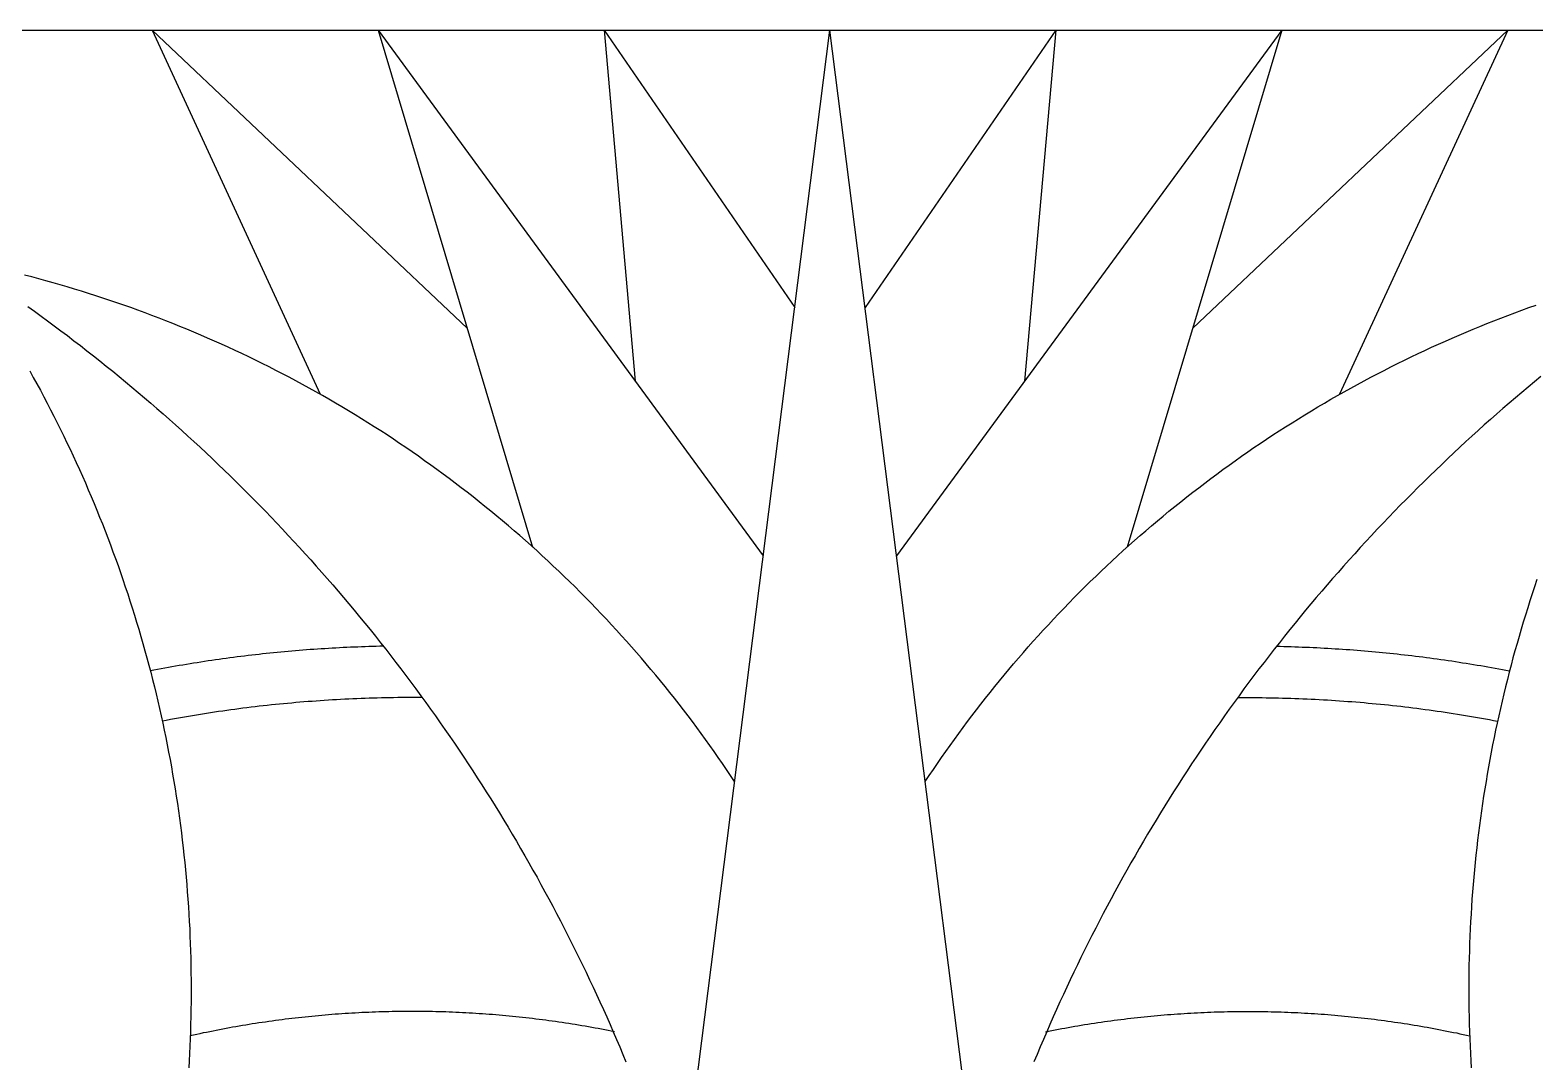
# Model space of a CAD drawing. Extents: x -111 to 2985, y -118 to 122.
# Drawn here: x -13.62 to 11.46, y -59.45 to -42.26 of the extents above; entities that cross this region are included whole.
import ezdxf

# ---------------------------------------------------------------- set-up
doc = ezdxf.new("R2010")
doc.units = 0
doc.layers.add('LAYER_03', color=5, linetype='CONTINUOUS')

msp = doc.modelspace()

# ---------------------------------------------------------------- linework, layer by layer
at = {"layer": 'LAYER_03'}
for points in [[(-29.274, -42.262), (28.693, -42.262)], [(-11.584, -42.262), (-8.783, -48.329)], [(-11.584, -42.262), (-6.334, -47.228)], [(-7.819, -42.262), (-5.244, -50.873)], [(-7.819, -42.262), (-1.401, -51.022)], [(-4.055, -42.262), (-3.533, -48.112)], [(-4.055, -42.262), (-0.876, -46.884)], [(-2.909, -62.914), (-0.29, -42.262)], [(2.329, -62.914), (-0.29, -42.262)], [(3.474, -42.262), (0.296, -46.884)], [(7.239, -42.262), (0.821, -51.022)], [(3.474, -42.262), (2.953, -48.112)], [(7.239, -42.262), (4.664, -50.873)], [(11.004, -42.262), (5.754, -47.228)], [(11.004, -42.262), (8.202, -48.329)], [(-1.878, -54.782), (-1.945, -54.68), (-2.013, -54.579), (-2.082, -54.479), (-2.151, -54.378), (-2.221, -54.278), (-2.292, -54.178), (-2.363, -54.079), (-2.435, -53.98), (-2.508, -53.881), (-2.581, -53.782), (-2.655, -53.684), (-2.73, -53.586), (-2.805, -53.489), (-2.881, -53.392), (-2.958, -53.295), (-3.035, -53.199), (-3.113, -53.103), (-3.192, -53.008), (-3.272, -52.912), (-3.352, -52.818), (-3.432, -52.723), (-3.514, -52.63), (-3.595, -52.536), (-3.678, -52.443), (-3.761, -52.351), (-3.845, -52.258), (-3.93, -52.167), (-4.015, -52.076), (-4.101, -51.985), (-4.187, -51.895), (-4.274, -51.805), (-4.361, -51.715), (-4.45, -51.627), (-4.538, -51.538), (-4.628, -51.45), (-4.718, -51.363), (-4.808, -51.276), (-4.9, -51.19), (-4.991, -51.104), (-5.084, -51.019), (-5.177, -50.934), (-5.27, -50.85), (-5.364, -50.767), (-5.459, -50.684), (-5.554, -50.601), (-5.649, -50.519), (-5.746, -50.438), (-5.842, -50.357), (-5.94, -50.277), (-6.038, -50.197), (-6.136, -50.118), (-6.235, -50.04), (-6.334, -49.962), (-6.434, -49.885), (-6.534, -49.808), (-6.635, -49.732), (-6.737, -49.657), (-6.839, -49.582), (-6.941, -49.508), (-7.044, -49.435), (-7.147, -49.362), (-7.251, -49.29), (-7.355, -49.218), (-7.46, -49.147), (-7.565, -49.077), (-7.67, -49.007), (-7.776, -48.939), (-7.883, -48.87), (-7.989, -48.803), (-8.097, -48.736), (-8.204, -48.67), (-8.312, -48.604), (-8.421, -48.539), (-8.529, -48.475), (-8.638, -48.412), (-8.748, -48.349), (-8.858, -48.287), (-8.968, -48.226), (-9.079, -48.165), (-9.19, -48.105), (-9.301, -48.046), (-9.413, -47.987), (-9.525, -47.93), (-9.637, -47.873), (-9.749, -47.816), (-9.862, -47.761), (-9.975, -47.706), (-10.089, -47.652), (-10.203, -47.598), (-10.317, -47.546), (-10.431, -47.494), (-10.545, -47.442), (-10.66, -47.392), (-10.775, -47.342), (-10.89, -47.293), (-11.006, -47.245), (-11.122, -47.198), (-11.238, -47.151), (-11.354, -47.105), (-11.47, -47.06), (-11.587, -47.015), (-11.703, -46.971), (-11.82, -46.928), (-11.938, -46.886), (-12.055, -46.845), (-12.172, -46.804), (-12.29, -46.764), (-12.408, -46.725), (-12.525, -46.687), (-12.643, -46.649), (-12.762, -46.612), (-12.88, -46.576), (-12.998, -46.54), (-13.117, -46.506), (-13.235, -46.472), (-13.354, -46.439), (-13.473, -46.406), (-13.591, -46.375), (-13.71, -46.344)], [(-13.657, -46.866), (-13.546, -46.945), (-13.436, -47.026), (-13.326, -47.107), (-13.216, -47.188), (-13.106, -47.27), (-12.997, -47.352), (-12.888, -47.436), (-12.779, -47.519), (-12.671, -47.603), (-12.563, -47.688), (-12.456, -47.774), (-12.348, -47.859), (-12.242, -47.946), (-12.135, -48.033), (-12.029, -48.12), (-11.923, -48.208), (-11.818, -48.297), (-11.713, -48.386), (-11.608, -48.476), (-11.504, -48.566), (-11.4, -48.657), (-11.297, -48.748), (-11.194, -48.839), (-11.091, -48.932), (-10.989, -49.025), (-10.887, -49.118), (-10.785, -49.212), (-10.684, -49.306), (-10.584, -49.401), (-10.484, -49.496), (-10.384, -49.592), (-10.285, -49.688), (-10.186, -49.785), (-10.087, -49.883), (-9.989, -49.98), (-9.892, -50.079), (-9.795, -50.177), (-9.698, -50.277), (-9.602, -50.377), (-9.506, -50.477), (-9.411, -50.577), (-9.316, -50.679), (-9.222, -50.78), (-9.128, -50.882), (-9.034, -50.985), (-8.941, -51.088), (-8.849, -51.191), (-8.757, -51.295), (-8.666, -51.4), (-8.575, -51.504), (-8.484, -51.61), (-8.394, -51.715), (-8.305, -51.821), (-8.216, -51.928), (-8.128, -52.035), (-8.04, -52.142), (-7.952, -52.25), (-7.865, -52.358), (-7.779, -52.467), (-7.693, -52.576), (-7.608, -52.685), (-7.523, -52.795), (-7.439, -52.905), (-7.355, -53.016), (-7.272, -53.127), (-7.189, -53.238), (-7.107, -53.35), (-7.026, -53.462), (-6.945, -53.574), (-6.864, -53.687), (-6.784, -53.801), (-6.705, -53.914), (-6.626, -54.028), (-6.548, -54.142), (-6.47, -54.257), (-6.393, -54.372), (-6.317, -54.487), (-6.241, -54.603), (-6.166, -54.719), (-6.091, -54.835), (-6.016, -54.952), (-5.943, -55.068), (-5.87, -55.186), (-5.797, -55.303), (-5.725, -55.421), (-5.654, -55.539), (-5.583, -55.658), (-5.513, -55.776), (-5.444, -55.895), (-5.375, -56.015), (-5.306, -56.134), (-5.239, -56.254), (-5.171, -56.374), (-5.105, -56.494), (-5.039, -56.615), (-4.973, -56.736), (-4.909, -56.857), (-4.844, -56.978), (-4.781, -57.1), (-4.718, -57.222), (-4.656, -57.344), (-4.594, -57.466), (-4.533, -57.589), (-4.472, -57.711), (-4.412, -57.834), (-4.353, -57.958), (-4.294, -58.081), (-4.236, -58.205), (-4.179, -58.328), (-4.122, -58.452), (-4.066, -58.576), (-4.01, -58.701), (-3.955, -58.825), (-3.901, -58.95), (-3.847, -59.075), (-3.794, -59.2), (-3.741, -59.325), (-3.69, -59.45)], [(1.298, -54.782), (1.365, -54.68), (1.433, -54.579), (1.501, -54.479), (1.571, -54.378), (1.641, -54.278), (1.711, -54.178), (1.783, -54.079), (1.855, -53.98), (1.927, -53.881), (2.001, -53.782), (2.075, -53.684), (2.15, -53.586), (2.225, -53.489), (2.301, -53.392), (2.378, -53.295), (2.455, -53.199), (2.533, -53.103), (2.612, -53.008), (2.691, -52.912), (2.771, -52.818), (2.852, -52.723), (2.933, -52.63), (3.015, -52.536), (3.098, -52.443), (3.181, -52.351), (3.265, -52.258), (3.349, -52.167), (3.434, -52.076), (3.52, -51.985), (3.607, -51.895), (3.694, -51.805), (3.781, -51.715), (3.869, -51.627), (3.958, -51.538), (4.048, -51.45), (4.138, -51.363), (4.228, -51.276), (4.319, -51.19), (4.411, -51.104), (4.503, -51.019), (4.596, -50.934), (4.69, -50.85), (4.784, -50.767), (4.878, -50.684), (4.973, -50.601), (5.069, -50.519), (5.165, -50.438), (5.262, -50.357), (5.359, -50.277), (5.457, -50.197), (5.556, -50.118), (5.655, -50.04), (5.754, -49.962), (5.854, -49.885), (5.954, -49.808), (6.055, -49.732), (6.156, -49.657), (6.258, -49.582), (6.361, -49.508), (6.464, -49.435), (6.567, -49.362), (6.671, -49.29), (6.775, -49.218), (6.879, -49.147), (6.984, -49.077), (7.09, -49.007), (7.196, -48.939), (7.302, -48.87), (7.409, -48.803), (7.516, -48.736), (7.624, -48.67), (7.732, -48.604), (7.84, -48.539), (7.949, -48.475), (8.058, -48.412), (8.168, -48.349), (8.278, -48.287), (8.388, -48.226), (8.498, -48.165), (8.609, -48.105), (8.721, -48.046), (8.832, -47.987), (8.944, -47.93), (9.057, -47.873), (9.169, -47.816), (9.282, -47.761), (9.395, -47.706), (9.509, -47.652), (9.622, -47.598), (9.736, -47.546), (9.851, -47.494), (9.965, -47.442), (10.08, -47.392), (10.195, -47.342), (10.31, -47.293), (10.426, -47.245), (10.541, -47.198), (10.657, -47.151), (10.774, -47.105), (10.89, -47.06), (11.006, -47.015), (11.123, -46.971), (11.24, -46.928), (11.357, -46.886), (11.475, -46.845)], [(-13.623, -47.94), (-13.564, -48.047), (-13.505, -48.154), (-13.447, -48.261), (-13.39, -48.369), (-13.333, -48.477), (-13.277, -48.586), (-13.221, -48.695), (-13.166, -48.804), (-13.111, -48.914), (-13.057, -49.024), (-13.004, -49.135), (-12.951, -49.245), (-12.899, -49.357), (-12.848, -49.468), (-12.797, -49.58), (-12.747, -49.693), (-12.697, -49.805), (-12.648, -49.919), (-12.6, -50.032), (-12.552, -50.146), (-12.505, -50.26), (-12.459, -50.374), (-12.413, -50.489), (-12.368, -50.604), (-12.323, -50.719), (-12.28, -50.835), (-12.237, -50.951), (-12.194, -51.067), (-12.152, -51.183), (-12.111, -51.3), (-12.071, -51.417), (-12.031, -51.534), (-11.992, -51.652), (-11.954, -51.77), (-11.916, -51.888), (-11.879, -52.006), (-11.843, -52.124), (-11.807, -52.243), (-11.772, -52.362), (-11.738, -52.481), (-11.704, -52.601), (-11.671, -52.72), (-11.639, -52.84), (-11.608, -52.96), (-11.577, -53.08), (-11.547, -53.201), (-11.518, -53.321), (-11.489, -53.442), (-11.461, -53.563), (-11.434, -53.684), (-11.408, -53.805), (-11.382, -53.926), (-11.357, -54.048), (-11.333, -54.169), (-11.309, -54.291), (-11.286, -54.413), (-11.264, -54.535), (-11.243, -54.657), (-11.222, -54.779), (-11.202, -54.901), (-11.183, -55.024), (-11.164, -55.146), (-11.146, -55.269), (-11.129, -55.391), (-11.113, -55.514), (-11.097, -55.636), (-11.082, -55.759), (-11.068, -55.882), (-11.054, -56.005), (-11.042, -56.127), (-11.03, -56.25), (-11.018, -56.373), (-11.008, -56.496), (-10.998, -56.619), (-10.989, -56.742), (-10.98, -56.865), (-10.973, -56.987), (-10.966, -57.11), (-10.959, -57.233), (-10.954, -57.356), (-10.949, -57.478), (-10.945, -57.601), (-10.941, -57.724), (-10.939, -57.846), (-10.937, -57.969), (-10.935, -58.091), (-10.935, -58.213), (-10.935, -58.336), (-10.936, -58.458), (-10.938, -58.58), (-10.94, -58.702), (-10.943, -58.824), (-10.946, -58.945), (-10.951, -59.067), (-10.956, -59.188), (-10.962, -59.31), (-10.968, -59.431), (-10.975, -59.552)], [(11.555, -48.033), (11.449, -48.12), (11.343, -48.208), (11.238, -48.297), (11.133, -48.386), (11.028, -48.476), (10.924, -48.566), (10.82, -48.657), (10.716, -48.748), (10.613, -48.839), (10.511, -48.932), (10.408, -49.025), (10.307, -49.118), (10.205, -49.212), (10.104, -49.306), (10.004, -49.401), (9.903, -49.496), (9.804, -49.592), (9.704, -49.688), (9.605, -49.785), (9.507, -49.883), (9.409, -49.98), (9.311, -50.079), (9.214, -50.177), (9.118, -50.277), (9.021, -50.377), (8.926, -50.477), (8.83, -50.577), (8.736, -50.679), (8.641, -50.78), (8.547, -50.882), (8.454, -50.985), (8.361, -51.088), (8.269, -51.191), (8.177, -51.295), (8.085, -51.4), (7.994, -51.504), (7.904, -51.61), (7.814, -51.715), (7.725, -51.821), (7.636, -51.928), (7.547, -52.035), (7.459, -52.142), (7.372, -52.25), (7.285, -52.358), (7.199, -52.467), (7.113, -52.576), (7.028, -52.685), (6.943, -52.795), (6.859, -52.905), (6.775, -53.016), (6.692, -53.127), (6.609, -53.238), (6.527, -53.35), (6.445, -53.462), (6.364, -53.574), (6.284, -53.687), (6.204, -53.801), (6.125, -53.914), (6.046, -54.028), (5.968, -54.142), (5.89, -54.257), (5.813, -54.372), (5.737, -54.487), (5.661, -54.603), (5.585, -54.719), (5.51, -54.835), (5.436, -54.952), (5.363, -55.068), (5.289, -55.186), (5.217, -55.303), (5.145, -55.421), (5.074, -55.539), (5.003, -55.658), (4.933, -55.776), (4.863, -55.895), (4.794, -56.015), (4.726, -56.134), (4.658, -56.254), (4.591, -56.374), (4.524, -56.494), (4.459, -56.615), (4.393, -56.736), (4.328, -56.857), (4.264, -56.978), (4.201, -57.1), (4.138, -57.222), (4.075, -57.344), (4.014, -57.466), (3.952, -57.589), (3.892, -57.711), (3.832, -57.834), (3.773, -57.958), (3.714, -58.081), (3.656, -58.205), (3.599, -58.328), (3.542, -58.452), (3.486, -58.576), (3.43, -58.701), (3.375, -58.825), (3.321, -58.95), (3.267, -59.075), (3.214, -59.2), (3.161, -59.325), (3.109, -59.45)], [(11.491, -51.417), (11.451, -51.534), (11.412, -51.652), (11.373, -51.77), (11.336, -51.888), (11.299, -52.006), (11.262, -52.124), (11.227, -52.243), (11.192, -52.362), (11.158, -52.481), (11.124, -52.601), (11.091, -52.72), (11.059, -52.84), (11.028, -52.96), (10.997, -53.08), (10.967, -53.201), (10.938, -53.321), (10.909, -53.442), (10.881, -53.563), (10.854, -53.684), (10.827, -53.805), (10.802, -53.926), (10.777, -54.048), (10.752, -54.169), (10.729, -54.291), (10.706, -54.413), (10.684, -54.535), (10.662, -54.657), (10.642, -54.779), (10.622, -54.901), (10.602, -55.024), (10.584, -55.146), (10.566, -55.269), (10.549, -55.391), (10.532, -55.514), (10.517, -55.636), (10.502, -55.759), (10.488, -55.882), (10.474, -56.005), (10.461, -56.127), (10.449, -56.25), (10.438, -56.373), (10.427, -56.496), (10.418, -56.619), (10.408, -56.742), (10.4, -56.865), (10.392, -56.987), (10.385, -57.11), (10.379, -57.233), (10.373, -57.356), (10.369, -57.478), (10.364, -57.601), (10.361, -57.724), (10.358, -57.846), (10.356, -57.969), (10.355, -58.091), (10.355, -58.213), (10.355, -58.336), (10.356, -58.458), (10.357, -58.58), (10.36, -58.702), (10.362, -58.824), (10.366, -58.945), (10.371, -59.067), (10.376, -59.188), (10.381, -59.31), (10.388, -59.431), (10.395, -59.552)], [(-7.732, -52.526), (-7.793, -52.527), (-7.854, -52.529), (-7.915, -52.53), (-7.976, -52.532), (-8.037, -52.534), (-8.098, -52.536), (-8.159, -52.539), (-8.22, -52.541), (-8.281, -52.544), (-8.342, -52.547), (-8.403, -52.549), (-8.464, -52.553), (-8.525, -52.556), (-8.586, -52.559), (-8.647, -52.563), (-8.708, -52.567), (-8.769, -52.571), (-8.83, -52.575), (-8.891, -52.579), (-8.952, -52.583), (-9.013, -52.588), (-9.074, -52.593), (-9.134, -52.598), (-9.195, -52.603), (-9.256, -52.608), (-9.317, -52.613), (-9.378, -52.619), (-9.439, -52.624), (-9.5, -52.63), (-9.56, -52.636), (-9.621, -52.642), (-9.682, -52.649), (-9.743, -52.655), (-9.803, -52.662), (-9.864, -52.669), (-9.925, -52.676), (-9.986, -52.683), (-10.046, -52.69), (-10.107, -52.698), (-10.167, -52.705), (-10.228, -52.713), (-10.289, -52.721), (-10.349, -52.729), (-10.41, -52.737), (-10.47, -52.746), (-10.531, -52.754), (-10.591, -52.763), (-10.652, -52.772), (-10.712, -52.781), (-10.772, -52.79), (-10.833, -52.8), (-10.893, -52.809), (-10.953, -52.819), (-11.013, -52.829), (-11.074, -52.839), (-11.134, -52.849), (-11.194, -52.859), (-11.254, -52.87), (-11.314, -52.881), (-11.374, -52.891), (-11.434, -52.902), (-11.494, -52.914), (-11.554, -52.925), (-11.614, -52.936)], [(7.152, -52.526), (7.213, -52.527), (7.274, -52.529), (7.335, -52.53), (7.396, -52.532), (7.457, -52.534), (7.518, -52.536), (7.579, -52.539), (7.64, -52.541), (7.701, -52.544), (7.762, -52.547), (7.823, -52.549), (7.884, -52.553), (7.945, -52.556), (8.006, -52.559), (8.067, -52.563), (8.128, -52.567), (8.189, -52.571), (8.25, -52.575), (8.311, -52.579), (8.372, -52.583), (8.432, -52.588), (8.493, -52.593), (8.554, -52.598), (8.615, -52.603), (8.676, -52.608), (8.737, -52.613), (8.798, -52.619), (8.859, -52.624), (8.919, -52.63), (8.98, -52.636), (9.041, -52.642), (9.102, -52.649), (9.162, -52.655), (9.223, -52.662), (9.284, -52.669), (9.345, -52.676), (9.405, -52.683), (9.466, -52.69), (9.527, -52.698), (9.587, -52.705), (9.648, -52.713), (9.708, -52.721), (9.769, -52.729), (9.829, -52.737), (9.89, -52.746), (9.95, -52.754), (10.011, -52.763), (10.071, -52.772), (10.132, -52.781), (10.192, -52.79), (10.252, -52.8), (10.313, -52.809), (10.373, -52.819), (10.433, -52.829), (10.493, -52.839), (10.554, -52.849), (10.614, -52.859), (10.674, -52.87), (10.734, -52.881), (10.794, -52.891), (10.854, -52.902), (10.914, -52.914), (10.974, -52.925), (11.034, -52.936)], [(-7.084, -53.382), (-7.152, -53.381), (-7.22, -53.381), (-7.288, -53.381), (-7.356, -53.381), (-7.424, -53.382), (-7.492, -53.382), (-7.56, -53.383), (-7.628, -53.384), (-7.696, -53.386), (-7.764, -53.387), (-7.832, -53.389), (-7.9, -53.391), (-7.968, -53.393), (-8.036, -53.395), (-8.104, -53.397), (-8.172, -53.4), (-8.24, -53.403), (-8.308, -53.406), (-8.376, -53.409), (-8.444, -53.413), (-8.512, -53.417), (-8.58, -53.421), (-8.648, -53.425), (-8.716, -53.429), (-8.784, -53.434), (-8.852, -53.439), (-8.919, -53.444), (-8.987, -53.449), (-9.055, -53.454), (-9.123, -53.46), (-9.191, -53.466), (-9.259, -53.472), (-9.327, -53.478), (-9.394, -53.484), (-9.462, -53.491), (-9.53, -53.498), (-9.598, -53.505), (-9.665, -53.512), (-9.733, -53.52), (-9.801, -53.527), (-9.868, -53.535), (-9.936, -53.543), (-10.004, -53.552), (-10.071, -53.56), (-10.139, -53.569), (-10.206, -53.578), (-10.274, -53.587), (-10.341, -53.596), (-10.408, -53.606), (-10.476, -53.616), (-10.543, -53.626), (-10.61, -53.636), (-10.678, -53.646), (-10.745, -53.657), (-10.812, -53.668), (-10.879, -53.679), (-10.946, -53.69), (-11.013, -53.701), (-11.08, -53.713), (-11.147, -53.725), (-11.214, -53.737), (-11.281, -53.749), (-11.348, -53.761), (-11.414, -53.774)], [(6.504, -53.382), (6.572, -53.381), (6.64, -53.381), (6.707, -53.381), (6.775, -53.381), (6.843, -53.382), (6.911, -53.382), (6.979, -53.383), (7.047, -53.384), (7.115, -53.386), (7.183, -53.387), (7.251, -53.389), (7.319, -53.391), (7.387, -53.393), (7.455, -53.395), (7.523, -53.397), (7.592, -53.4), (7.66, -53.403), (7.728, -53.406), (7.796, -53.409), (7.863, -53.413), (7.931, -53.417), (7.999, -53.421), (8.067, -53.425), (8.135, -53.429), (8.203, -53.434), (8.271, -53.439), (8.339, -53.444), (8.407, -53.449), (8.475, -53.454), (8.543, -53.46), (8.611, -53.466), (8.679, -53.472), (8.746, -53.478), (8.814, -53.484), (8.882, -53.491), (8.95, -53.498), (9.017, -53.505), (9.085, -53.512), (9.153, -53.52), (9.22, -53.527), (9.288, -53.535), (9.356, -53.543), (9.423, -53.552), (9.491, -53.56), (9.558, -53.569), (9.626, -53.578), (9.693, -53.587), (9.761, -53.596), (9.828, -53.606), (9.895, -53.616), (9.963, -53.626), (10.03, -53.636), (10.097, -53.646), (10.164, -53.657), (10.232, -53.668), (10.299, -53.679), (10.366, -53.69), (10.433, -53.701), (10.5, -53.713), (10.567, -53.725), (10.634, -53.737), (10.701, -53.749), (10.767, -53.761), (10.834, -53.774)], [(-3.88, -58.949), (-3.934, -58.938), (-3.988, -58.927), (-4.042, -58.917), (-4.097, -58.906), (-4.151, -58.896), (-4.205, -58.886), (-4.26, -58.876), (-4.314, -58.867), (-4.369, -58.857), (-4.424, -58.848), (-4.478, -58.839), (-4.533, -58.83), (-4.588, -58.821), (-4.642, -58.812), (-4.697, -58.804), (-4.752, -58.796), (-4.807, -58.787), (-4.862, -58.78), (-4.917, -58.772), (-4.972, -58.764), (-5.027, -58.757), (-5.082, -58.75), (-5.137, -58.743), (-5.192, -58.736), (-5.248, -58.729), (-5.303, -58.723), (-5.358, -58.716), (-5.413, -58.71), (-5.469, -58.704), (-5.524, -58.698), (-5.58, -58.693), (-5.635, -58.687), (-5.69, -58.682), (-5.746, -58.677), (-5.801, -58.672), (-5.857, -58.668), (-5.912, -58.663), (-5.968, -58.659), (-6.024, -58.655), (-6.079, -58.651), (-6.135, -58.647), (-6.191, -58.643), (-6.246, -58.64), (-6.302, -58.637), (-6.358, -58.634), (-6.413, -58.631), (-6.469, -58.628), (-6.525, -58.626), (-6.581, -58.623), (-6.636, -58.621), (-6.692, -58.619), (-6.748, -58.617), (-6.804, -58.616), (-6.859, -58.614), (-6.915, -58.613), (-6.971, -58.612), (-7.027, -58.611), (-7.083, -58.611), (-7.139, -58.61), (-7.194, -58.61), (-7.25, -58.61), (-7.306, -58.61), (-7.362, -58.61), (-7.418, -58.611), (-7.474, -58.611), (-7.529, -58.612), (-7.585, -58.613), (-7.641, -58.614), (-7.697, -58.615), (-7.753, -58.617), (-7.809, -58.619), (-7.864, -58.621), (-7.92, -58.623), (-7.976, -58.625), (-8.032, -58.627), (-8.088, -58.63), (-8.143, -58.633), (-8.199, -58.636), (-8.255, -58.639), (-8.31, -58.642), (-8.366, -58.646), (-8.422, -58.65), (-8.477, -58.654), (-8.533, -58.658), (-8.589, -58.662), (-8.644, -58.667), (-8.7, -58.671), (-8.755, -58.676), (-8.811, -58.681), (-8.866, -58.686), (-8.922, -58.692), (-8.977, -58.697), (-9.033, -58.703), (-9.088, -58.709), (-9.144, -58.715), (-9.199, -58.721), (-9.254, -58.728), (-9.309, -58.734), (-9.365, -58.741), (-9.42, -58.748), (-9.475, -58.755), (-9.53, -58.763), (-9.585, -58.77), (-9.64, -58.778), (-9.695, -58.786), (-9.75, -58.794), (-9.805, -58.802), (-9.86, -58.811), (-9.915, -58.819), (-9.97, -58.828), (-10.025, -58.837), (-10.08, -58.846), (-10.134, -58.855), (-10.189, -58.865), (-10.244, -58.874), (-10.298, -58.884), (-10.353, -58.894), (-10.407, -58.905), (-10.461, -58.915), (-10.516, -58.925), (-10.57, -58.936), (-10.624, -58.947), (-10.679, -58.958), (-10.733, -58.969), (-10.787, -58.981), (-10.841, -58.992), (-10.895, -59.004), (-10.949, -59.016)], [(3.299, -58.949), (3.354, -58.938), (3.408, -58.927), (3.462, -58.917), (3.516, -58.906), (3.571, -58.896), (3.625, -58.886), (3.68, -58.876), (3.734, -58.867), (3.789, -58.857), (3.843, -58.848), (3.898, -58.839), (3.953, -58.83), (4.007, -58.821), (4.062, -58.812), (4.117, -58.804), (4.172, -58.796), (4.227, -58.787), (4.282, -58.78), (4.337, -58.772), (4.392, -58.764), (4.447, -58.757), (4.502, -58.75), (4.557, -58.743), (4.612, -58.736), (4.667, -58.729), (4.723, -58.723), (4.778, -58.716), (4.833, -58.71), (4.889, -58.704), (4.944, -58.698), (4.999, -58.693), (5.055, -58.687), (5.11, -58.682), (5.166, -58.677), (5.221, -58.672), (5.277, -58.668), (5.332, -58.663), (5.388, -58.659), (5.443, -58.655), (5.499, -58.651), (5.555, -58.647), (5.61, -58.643), (5.666, -58.64), (5.722, -58.637), (5.777, -58.634), (5.833, -58.631), (5.889, -58.628), (5.944, -58.626), (6, -58.623), (6.056, -58.621), (6.112, -58.619), (6.168, -58.617), (6.223, -58.616), (6.279, -58.614), (6.335, -58.613), (6.391, -58.612), (6.447, -58.611), (6.503, -58.611), (6.558, -58.61), (6.614, -58.61), (6.67, -58.61), (6.726, -58.61), (6.782, -58.61), (6.838, -58.611), (6.893, -58.611), (6.949, -58.612), (7.005, -58.613), (7.061, -58.614), (7.117, -58.615), (7.173, -58.617), (7.228, -58.619), (7.284, -58.621), (7.34, -58.623), (7.396, -58.625), (7.451, -58.627), (7.507, -58.63), (7.563, -58.633), (7.619, -58.636), (7.674, -58.639), (7.73, -58.642), (7.786, -58.646), (7.841, -58.65), (7.897, -58.654), (7.953, -58.658), (8.008, -58.662), (8.064, -58.667), (8.12, -58.671), (8.175, -58.676), (8.231, -58.681), (8.286, -58.686), (8.342, -58.692), (8.397, -58.697), (8.452, -58.703), (8.508, -58.709), (8.563, -58.715), (8.619, -58.721), (8.674, -58.728), (8.729, -58.734), (8.784, -58.741), (8.84, -58.748), (8.895, -58.755), (8.95, -58.763), (9.005, -58.77), (9.06, -58.778), (9.115, -58.786), (9.17, -58.794), (9.225, -58.802), (9.28, -58.811), (9.335, -58.819), (9.39, -58.828), (9.445, -58.837), (9.499, -58.846), (9.554, -58.855), (9.609, -58.865), (9.663, -58.874), (9.718, -58.884), (9.772, -58.894), (9.827, -58.905), (9.881, -58.915), (9.936, -58.925), (9.99, -58.936), (10.044, -58.947), (10.098, -58.958), (10.153, -58.969), (10.207, -58.981), (10.261, -58.992), (10.315, -59.004), (10.369, -59.016)]]:
    msp.add_lwpolyline(points, dxfattribs=at)

doc.saveas('drawing.dxf')
